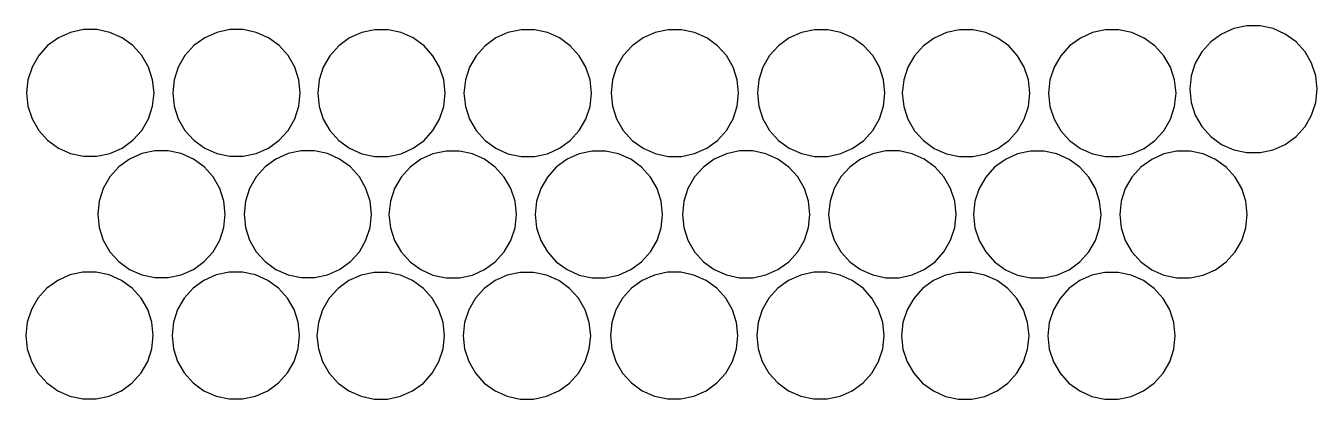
# Model space of a CAD drawing. Extents: x 7 to 204, y 236 to 293.
import ezdxf

# ---------------------------------------------------------------- set-up
doc = ezdxf.new("R2010")
doc.units = 0
doc.layers.get('0').update_dxf_attribs({"linetype": 'CONTINUOUS'})

msp = doc.modelspace()

# ---------------------------------------------------------------- linework, layer by layer
at = {"color": 7}
for points in [[(184.842804, 283.133065), (185.055865, 281.105934), (185.685734, 279.167384), (186.704883, 277.402164), (188.068783, 275.887398), (189.717804, 274.689312), (191.579884, 273.860266), (193.573654, 273.436483), (195.611954, 273.436483), (197.605724, 273.860266), (199.467803, 274.689312), (201.116824, 275.887398), (202.480725, 277.402164), (203.499873, 279.167384), (204.129746, 281.105934), (204.342804, 283.133065), (204.129746, 285.160197), (203.499873, 287.098746), (202.480725, 288.863967), (201.116824, 290.378733), (199.467803, 291.576819), (197.605724, 292.405864), (195.611954, 292.829648), (193.573654, 292.829648), (191.579884, 292.405864), (189.717804, 291.576819), (188.068783, 290.378733), (186.704883, 288.863967), (185.685734, 287.098746), (185.055865, 285.160197)], [(6.877357, 282.559164), (7.090417, 280.532032), (7.720287, 278.593483), (8.739437, 276.828262), (10.103337, 275.313496), (11.752357, 274.11541), (13.614437, 273.286365), (15.608207, 272.862582), (17.646507, 272.862582), (19.640277, 273.286365), (21.502357, 274.11541), (23.151377, 275.313496), (24.515277, 276.828262), (25.534426, 278.593483), (26.164298, 280.532032), (26.377357, 282.559164), (26.164298, 284.586296), (25.534426, 286.524845), (24.515277, 288.290065), (23.151377, 289.804831), (21.502357, 291.002918), (19.640277, 291.831963), (17.646507, 292.255746), (15.608207, 292.255746), (13.614437, 291.831963), (11.752357, 291.002918), (10.103337, 289.804831), (8.739437, 288.290065), (7.720287, 286.524845), (7.090417, 284.586296)], [(29.254733, 282.559164), (29.467794, 280.532032), (30.097664, 278.593483), (31.116812, 276.828262), (32.480713, 275.313496), (34.129734, 274.11541), (35.991813, 273.286365), (37.985584, 272.862582), (40.023883, 272.862582), (42.017654, 273.286365), (43.879733, 274.11541), (45.528754, 275.313496), (46.892654, 276.828262), (47.911803, 278.593483), (48.541675, 280.532032), (48.754734, 282.559164), (48.541675, 284.586296), (47.911803, 286.524845), (46.892654, 288.290065), (45.528754, 289.804831), (43.879733, 291.002918), (42.017654, 291.831963), (40.023883, 292.255746), (37.985584, 292.255746), (35.991813, 291.831963), (34.129734, 291.002918), (32.480713, 289.804831), (31.116812, 288.290065), (30.097664, 286.524845), (29.467794, 284.586296)], [(51.423596, 282.527542), (51.636657, 280.500411), (52.266527, 278.561862), (53.285678, 276.796641), (54.649576, 275.281875), (56.298597, 274.083789), (58.160677, 273.254743), (60.154447, 272.83096), (62.192747, 272.83096), (64.186517, 273.254743), (66.048596, 274.083789), (67.697617, 275.281875), (69.061518, 276.796641), (70.080666, 278.561862), (70.710539, 280.500411), (70.923597, 282.527542), (70.710539, 284.554674), (70.080666, 286.493223), (69.061518, 288.258444), (67.697617, 289.773211), (66.048596, 290.971297), (64.186517, 291.800342), (62.192747, 292.224125), (60.154447, 292.224125), (58.160677, 291.800342), (56.298597, 290.971297), (54.649576, 289.773211), (53.285678, 288.258444), (52.266527, 286.493223), (51.636657, 284.554674)], [(73.800973, 282.527542), (74.014034, 280.500411), (74.643903, 278.561862), (75.663052, 276.796641), (77.026953, 275.281875), (78.675973, 274.083789), (80.538053, 273.254743), (82.531823, 272.83096), (84.570123, 272.83096), (86.563893, 273.254743), (88.425973, 274.083789), (90.074993, 275.281875), (91.438894, 276.796641), (92.458043, 278.561862), (93.087915, 280.500411), (93.300973, 282.527542), (93.087915, 284.554674), (92.458043, 286.493223), (91.438894, 288.258444), (90.074993, 289.773211), (88.425973, 290.971297), (86.563893, 291.800342), (84.570123, 292.224125), (82.531823, 292.224125), (80.538053, 291.800342), (78.675973, 290.971297), (77.026953, 289.773211), (75.663052, 288.258444), (74.643903, 286.493223), (74.014034, 284.554674)], [(96.321557, 282.543354), (96.534618, 280.516222), (97.164488, 278.577673), (98.183637, 276.812453), (99.547537, 275.297686), (101.196558, 274.0996), (103.058637, 273.270555), (105.052408, 272.846772), (107.090707, 272.846772), (109.084478, 273.270555), (110.946557, 274.0996), (112.595578, 275.297686), (113.959479, 276.812453), (114.978627, 278.577673), (115.6085, 280.516222), (115.821558, 282.543354), (115.6085, 284.570486), (114.978627, 286.509035), (113.959479, 288.274255), (112.595578, 289.789021), (110.946557, 290.987108), (109.084478, 291.816153), (107.090707, 292.239936), (105.052408, 292.239936), (103.058637, 291.816153), (101.196558, 290.987108), (99.547537, 289.789021), (98.183637, 288.274255), (97.164488, 286.509035), (96.534618, 284.570486)], [(118.698933, 282.543354), (118.911994, 280.516222), (119.541864, 278.577673), (120.561013, 276.812453), (121.924913, 275.297686), (123.573934, 274.0996), (125.436014, 273.270555), (127.429784, 272.846772), (129.468084, 272.846772), (131.461854, 273.270555), (133.323933, 274.0996), (134.972954, 275.297686), (136.336855, 276.812453), (137.356003, 278.577673), (137.985876, 280.516222), (138.198934, 282.543354), (137.985876, 284.570486), (137.356003, 286.509035), (136.336855, 288.274255), (134.972954, 289.789021), (133.323933, 290.987108), (131.461854, 291.816153), (129.468084, 292.239936), (127.429784, 292.239936), (125.436014, 291.816153), (123.573934, 290.987108), (121.924913, 289.789021), (120.561013, 288.274255), (119.541864, 286.509035), (118.911994, 284.570486)], [(140.867797, 282.511733), (141.080858, 280.484601), (141.710728, 278.546052), (142.729879, 276.780831), (144.093777, 275.266065), (145.742798, 274.067979), (147.604877, 273.238933), (149.598647, 272.81515), (151.636947, 272.81515), (153.630717, 273.238933), (155.492797, 274.067979), (157.141818, 275.266065), (158.505718, 276.780831), (159.524867, 278.546052), (160.154739, 280.484601), (160.367797, 282.511733), (160.154739, 284.538864), (159.524867, 286.477413), (158.505718, 288.242634), (157.141818, 289.757401), (155.492797, 290.955487), (153.630717, 291.784532), (151.636947, 292.208315), (149.598647, 292.208315), (147.604877, 291.784532), (145.742798, 290.955487), (144.093777, 289.757401), (142.729879, 288.242634), (141.710728, 286.477413), (141.080858, 284.538864)], [(163.245173, 282.511733), (163.458234, 280.484601), (164.088104, 278.546052), (165.107252, 276.780831), (166.471153, 275.266065), (168.120174, 274.067979), (169.982253, 273.238933), (171.976023, 272.81515), (174.014323, 272.81515), (176.008094, 273.238933), (177.870173, 274.067979), (179.519194, 275.266065), (180.883094, 276.780831), (181.902243, 278.546052), (182.532115, 280.484601), (182.745174, 282.511733), (182.532115, 284.538864), (181.902243, 286.477413), (180.883094, 288.242634), (179.519194, 289.757401), (177.870173, 290.955487), (176.008094, 291.784532), (174.014323, 292.208315), (171.976023, 292.208315), (169.982253, 291.784532), (168.120174, 290.955487), (166.471153, 289.757401), (165.107252, 288.242634), (164.088104, 286.477413), (163.458234, 284.538864)], [(17.777952, 263.98876), (17.991013, 261.961629), (18.620883, 260.02308), (19.640034, 258.257859), (21.003935, 256.743093), (22.652953, 255.545007), (24.515035, 254.715961), (26.508803, 254.292178), (28.547105, 254.292178), (30.540873, 254.715961), (32.402955, 255.545007), (34.051973, 256.743093), (35.415874, 258.257859), (36.435022, 260.02308), (37.064894, 261.961629), (37.277953, 263.98876), (37.064894, 266.015892), (36.435022, 267.954441), (35.415874, 269.719662), (34.051973, 271.234427), (32.402955, 272.432513), (30.540873, 273.261558), (28.547105, 273.685341), (26.508803, 273.685341), (24.515035, 273.261558), (22.652953, 272.432513), (21.003935, 271.234427), (19.640034, 269.719662), (18.620883, 267.954441), (17.991013, 266.015892)], [(40.155331, 263.98876), (40.368392, 261.961629), (40.998262, 260.02308), (42.01741, 258.257859), (43.381311, 256.743093), (45.030329, 255.545007), (46.892408, 254.715961), (48.886179, 254.292178), (50.924479, 254.292178), (52.918249, 254.715961), (54.780328, 255.545007), (56.429349, 256.743093), (57.79325, 258.257859), (58.812398, 260.02308), (59.442271, 261.961629), (59.655329, 263.98876), (59.442271, 266.015892), (58.812398, 267.954441), (57.79325, 269.719662), (56.429349, 271.234427), (54.780328, 272.432513), (52.918249, 273.261558), (50.924479, 273.685341), (48.886179, 273.685341), (46.892408, 273.261558), (45.030329, 272.432513), (43.381311, 271.234427), (42.01741, 269.719662), (40.998262, 267.954441), (40.368392, 266.015892)], [(62.324192, 263.957137), (62.537253, 261.930006), (63.167122, 259.991457), (64.186274, 258.226236), (65.550172, 256.71147), (67.199192, 255.513384), (69.061272, 254.684338), (71.055042, 254.260555), (73.093342, 254.260555), (75.087112, 254.684338), (76.949192, 255.513384), (78.598212, 256.71147), (79.962113, 258.226236), (80.981262, 259.991457), (81.611134, 261.930006), (81.824192, 263.957137), (81.611134, 265.984269), (80.981262, 267.922818), (79.962113, 269.688039), (78.598212, 271.202806), (76.949192, 272.400892), (75.087112, 273.229938), (73.093342, 273.653721), (71.055042, 273.653721), (69.061272, 273.229938), (67.199192, 272.400892), (65.550172, 271.202806), (64.186274, 269.688039), (63.167122, 267.922818), (62.537253, 265.984269)], [(84.701568, 263.957137), (84.914629, 261.930006), (85.544499, 259.991457), (86.563647, 258.226236), (87.927548, 256.71147), (89.576569, 255.513384), (91.438648, 254.684338), (93.432418, 254.260555), (95.470718, 254.260555), (97.464488, 254.684338), (99.326568, 255.513384), (100.975589, 256.71147), (102.339489, 258.226236), (103.358638, 259.991457), (103.98851, 261.930006), (104.201569, 263.957137), (103.98851, 265.984269), (103.358638, 267.922818), (102.339489, 269.688039), (100.975589, 271.202806), (99.326568, 272.400892), (97.464488, 273.229938), (95.470718, 273.653721), (93.432418, 273.653721), (91.438648, 273.229938), (89.576569, 272.400892), (87.927548, 271.202806), (86.563647, 269.688039), (85.544499, 267.922818), (84.914629, 265.984269)], [(107.222152, 263.972949), (107.435213, 261.945817), (108.065083, 260.007268), (109.084232, 258.242047), (110.448132, 256.727281), (112.097153, 255.529195), (113.959233, 254.70015), (115.953003, 254.276367), (117.991303, 254.276367), (119.985073, 254.70015), (121.847152, 255.529195), (123.496173, 256.727281), (124.860074, 258.242047), (125.879222, 260.007268), (126.509095, 261.945817), (126.722153, 263.972949), (126.509095, 266.000081), (125.879222, 267.93863), (124.860074, 269.70385), (123.496173, 271.218617), (121.847152, 272.416703), (119.985073, 273.245748), (117.991303, 273.669531), (115.953003, 273.669531), (113.959233, 273.245748), (112.097153, 272.416703), (110.448132, 271.218617), (109.084232, 269.70385), (108.065083, 267.93863), (107.435213, 266.000081)], [(129.599529, 263.972949), (129.81259, 261.945817), (130.442459, 260.007268), (131.461608, 258.242047), (132.825509, 256.727281), (134.474529, 255.529195), (136.336609, 254.70015), (138.330379, 254.276367), (140.368679, 254.276367), (142.362449, 254.70015), (144.224528, 255.529195), (145.873549, 256.727281), (147.23745, 258.242047), (148.256599, 260.007268), (148.886471, 261.945817), (149.099529, 263.972949), (148.886471, 266.000081), (148.256599, 267.93863), (147.23745, 269.70385), (145.873549, 271.218617), (144.224528, 272.416703), (142.362449, 273.245748), (140.368679, 273.669531), (138.330379, 273.669531), (136.336609, 273.245748), (134.474529, 272.416703), (132.825509, 271.218617), (131.461608, 269.70385), (130.442459, 267.93863), (129.81259, 266.000081)], [(151.768392, 263.941329), (151.981453, 261.914197), (152.611323, 259.975648), (153.630474, 258.210427), (154.994372, 256.695661), (156.643393, 255.497575), (158.505472, 254.668529), (160.499242, 254.244746), (162.537542, 254.244746), (164.531313, 254.668529), (166.393392, 255.497575), (168.042413, 256.695661), (169.406313, 258.210427), (170.425462, 259.975648), (171.055334, 261.914197), (171.268393, 263.941329), (171.055334, 265.96846), (170.425462, 267.907009), (169.406313, 269.67223), (168.042413, 271.186996), (166.393392, 272.385083), (164.531313, 273.214128), (162.537542, 273.637911), (160.499242, 273.637911), (158.505472, 273.214128), (156.643393, 272.385083), (154.994372, 271.186996), (153.630474, 269.67223), (152.611323, 267.907009), (151.981453, 265.96846)], [(174.145768, 263.941329), (174.358829, 261.914197), (174.988699, 259.975648), (176.007847, 258.210427), (177.371748, 256.695661), (179.020769, 255.497575), (180.882848, 254.668529), (182.876619, 254.244746), (184.914918, 254.244746), (186.908689, 254.668529), (188.770768, 255.497575), (190.419789, 256.695661), (191.78369, 258.210427), (192.802838, 259.975648), (193.43271, 261.914197), (193.645769, 263.941329), (193.43271, 265.96846), (192.802838, 267.907009), (191.78369, 269.67223), (190.419789, 271.186996), (188.770768, 272.385083), (186.908689, 273.214128), (184.914918, 273.637911), (182.876619, 273.637911), (180.882848, 273.214128), (179.020769, 272.385083), (177.371748, 271.186996), (176.007847, 269.67223), (174.988699, 267.907009), (174.358829, 265.96846)], [(6.766301, 245.42626), (6.979361, 243.399129), (7.609231, 241.46058), (8.628381, 239.695359), (9.992281, 238.180593), (11.641301, 236.982507), (13.503381, 236.153461), (15.497151, 235.729678), (17.535451, 235.729678), (19.529221, 236.153461), (21.391301, 236.982507), (23.040321, 238.180593), (24.404222, 239.695359), (25.42337, 241.46058), (26.053243, 243.399129), (26.266301, 245.42626), (26.053243, 247.453392), (25.42337, 249.391941), (24.404222, 251.157162), (23.040321, 252.671928), (21.391301, 253.870014), (19.529221, 254.69906), (17.535451, 255.122843), (15.497151, 255.122843), (13.503381, 254.69906), (11.641301, 253.870014), (9.992281, 252.671928), (8.628381, 251.157162), (7.609231, 249.391941), (6.979361, 247.453392)], [(29.143677, 245.42626), (29.356738, 243.399129), (29.986608, 241.46058), (31.005756, 239.695359), (32.369657, 238.180593), (34.018678, 236.982507), (35.880757, 236.153461), (37.874527, 235.729678), (39.912827, 235.729678), (41.906597, 236.153461), (43.768677, 236.982507), (45.417698, 238.180593), (46.781598, 239.695359), (47.800747, 241.46058), (48.430619, 243.399129), (48.643678, 245.42626), (48.430619, 247.453392), (47.800747, 249.391941), (46.781598, 251.157162), (45.417698, 252.671928), (43.768677, 253.870014), (41.906597, 254.69906), (39.912827, 255.122843), (37.874527, 255.122843), (35.880757, 254.69906), (34.018678, 253.870014), (32.369657, 252.671928), (31.005756, 251.157162), (29.986608, 249.391941), (29.356738, 247.453392)], [(51.31254, 245.394637), (51.525601, 243.367506), (52.155471, 241.428957), (53.174622, 239.663736), (54.53852, 238.14897), (56.187541, 236.950884), (58.04962, 236.121838), (60.043391, 235.698055), (62.08169, 235.698055), (64.075461, 236.121838), (65.93754, 236.950884), (67.586561, 238.14897), (68.950462, 239.663736), (69.96961, 241.428957), (70.599483, 243.367506), (70.812541, 245.394637), (70.599483, 247.421769), (69.96961, 249.360318), (68.950462, 251.125539), (67.586561, 252.640308), (65.93754, 253.838394), (64.075461, 254.667439), (62.08169, 255.091222), (60.043391, 255.091222), (58.04962, 254.667439), (56.187541, 253.838394), (54.53852, 252.640308), (53.174622, 251.125539), (52.155471, 249.360318), (51.525601, 247.421769)], [(73.689916, 245.394637), (73.902977, 243.367506), (74.532847, 241.428957), (75.551996, 239.663736), (76.915896, 238.14897), (78.564917, 236.950884), (80.426997, 236.121838), (82.420767, 235.698055), (84.459067, 235.698055), (86.452837, 236.121838), (88.314916, 236.950884), (89.963937, 238.14897), (91.327838, 239.663736), (92.346986, 241.428957), (92.976859, 243.367506), (93.189917, 245.394637), (92.976859, 247.421769), (92.346986, 249.360318), (91.327838, 251.125539), (89.963937, 252.640308), (88.314916, 253.838394), (86.452837, 254.667439), (84.459067, 255.091222), (82.420767, 255.091222), (80.426997, 254.667439), (78.564917, 253.838394), (76.915896, 252.640308), (75.551996, 251.125539), (74.532847, 249.360318), (73.902977, 247.421769)], [(96.210501, 245.410449), (96.423562, 243.383317), (97.053432, 241.444768), (98.07258, 239.679547), (99.436481, 238.164781), (101.085502, 236.966695), (102.947581, 236.13765), (104.941351, 235.713867), (106.979651, 235.713867), (108.973422, 236.13765), (110.835501, 236.966695), (112.484522, 238.164781), (113.848422, 239.679547), (114.867571, 241.444768), (115.497443, 243.383317), (115.710502, 245.410449), (115.497443, 247.437581), (114.867571, 249.37613), (113.848422, 251.14135), (112.484522, 252.656116), (110.835501, 253.854203), (108.973422, 254.683248), (106.979651, 255.107031), (104.941351, 255.107031), (102.947581, 254.683248), (101.085502, 253.854203), (99.436481, 252.656116), (98.07258, 251.14135), (97.053432, 249.37613), (96.423562, 247.437581)], [(118.587877, 245.410449), (118.800938, 243.383317), (119.430808, 241.444768), (120.449956, 239.679547), (121.813857, 238.164781), (123.462878, 236.966695), (125.324957, 236.13765), (127.318728, 235.713867), (129.357027, 235.713867), (131.350798, 236.13765), (133.212877, 236.966695), (134.861898, 238.164781), (136.225799, 239.679547), (137.244947, 241.444768), (137.87482, 243.383317), (138.087878, 245.410449), (137.87482, 247.437581), (137.244947, 249.37613), (136.225799, 251.14135), (134.861898, 252.656116), (133.212877, 253.854203), (131.350798, 254.683248), (129.357027, 255.107031), (127.318728, 255.107031), (125.324957, 254.683248), (123.462878, 253.854203), (121.813857, 252.656116), (120.449956, 251.14135), (119.430808, 249.37613), (118.800938, 247.437581)], [(140.756741, 245.378829), (140.969802, 243.351697), (141.599671, 241.413148), (142.618822, 239.647927), (143.98272, 238.133161), (145.631741, 236.935075), (147.493821, 236.106029), (149.487591, 235.682246), (151.525891, 235.682246), (153.519661, 236.106029), (155.38174, 236.935075), (157.030761, 238.133161), (158.394662, 239.647927), (159.41381, 241.413148), (160.043683, 243.351697), (160.256741, 245.378829), (160.043683, 247.40596), (159.41381, 249.344509), (158.394662, 251.10973), (157.030761, 252.624496), (155.38174, 253.822582), (153.519661, 254.651628), (151.525891, 255.075411), (149.487591, 255.075411), (147.493821, 254.651628), (145.631741, 253.822582), (143.98272, 252.624496), (142.618822, 251.10973), (141.599671, 249.344509), (140.969802, 247.40596)], [(163.134117, 245.378829), (163.347178, 243.351697), (163.977047, 241.413148), (164.996196, 239.647927), (166.360097, 238.133161), (168.009118, 236.935075), (169.871197, 236.106029), (171.864967, 235.682246), (173.903267, 235.682246), (175.897037, 236.106029), (177.759117, 236.935075), (179.408138, 238.133161), (180.772038, 239.647927), (181.791187, 241.413148), (182.421059, 243.351697), (182.634117, 245.378829), (182.421059, 247.40596), (181.791187, 249.344509), (180.772038, 251.10973), (179.408138, 252.624496), (177.759117, 253.822582), (175.897037, 254.651628), (173.903267, 255.075411), (171.864967, 255.075411), (169.871197, 254.651628), (168.009118, 253.822582), (166.360097, 252.624496), (164.996196, 251.10973), (163.977047, 249.344509), (163.347178, 247.40596)]]:
    msp.add_lwpolyline(points, close=True, dxfattribs=at)

doc.saveas('drawing.dxf')
